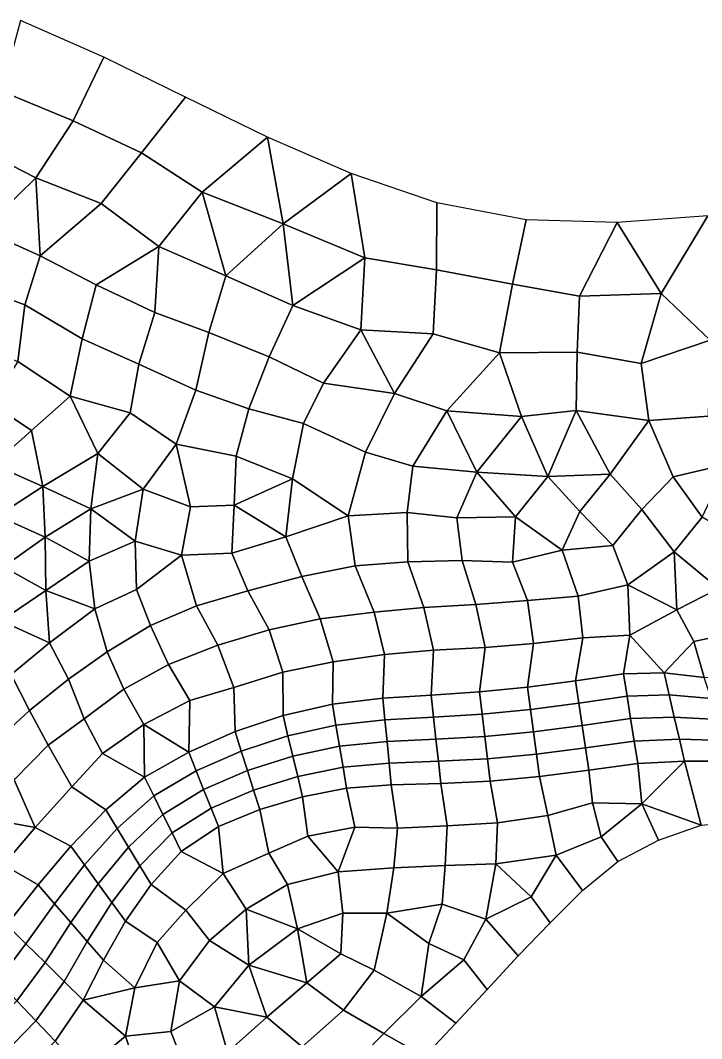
# Model space of a CAD drawing. Extents: x 391089 to 406232, y 6461839 to 6471033.
# Drawn here: x 402934.4 to 403158.8, y 6469639.5 to 6469975.2 of the extents above; entities that cross this region are included whole.
import ezdxf

# ---------------------------------------------------------------- set-up
doc = ezdxf.new("R2010")
doc.units = 0
for name, color, linetype in [('MESH_BOUND', 25, 'CONTINUOUS'), ('MESH_ELEMS', 18, 'CONTINUOUS'), ('MESH_NODES', 18, 'CONTINUOUS')]:
    doc.layers.add(name, color=color, linetype=linetype)

msp = doc.modelspace()

# ---------------------------------------------------------------- linework, layer by layer
at = {"layer": 'MESH_BOUND', "color": 25}
for points in [[(402961.826, 6469963.11, 1.913), (402934.37, 6469975.21, 1.259)], [(402988.803, 6469949.92, 2.274), (402961.826, 6469963.11, 1.913)], [(403015.752, 6469936.67, 3.528), (402988.803, 6469949.92, 2.274)], [(403043.316, 6469924.76, 2.623), (403015.752, 6469936.67, 3.528)], [(403071.546, 6469915.02, 1.934), (403043.316, 6469924.76, 2.623)], [(403101.063, 6469909.5, 1.546), (403071.546, 6469915.02, 1.934)], [(403160.836, 6469910.73, 2.144), (403130.979, 6469908.62, 1.627)], [(403130.979, 6469908.62, 1.627), (403101.063, 6469909.5, 1.546)], [(403144.625, 6469704.94, 2.711), (403158.653, 6469709.86, 2.245)], [(403158.653, 6469709.86, 2.245), (403173.715, 6469711.33, 1.731)], [(403131.236, 6469697.89, 2.357), (403144.625, 6469704.94, 2.711)], [(403119.624, 6469688.42, 2.355), (403131.236, 6469697.89, 2.357)], [(403108.924, 6469677.72, 2.33), (403119.624, 6469688.42, 2.355)], [(403098.402, 6469666.85, 2.294), (403108.924, 6469677.72, 2.33)], [(403088.13, 6469655.74, 2.411), (403098.402, 6469666.85, 2.294)], [(403077.858, 6469644.63, 2.543), (403088.13, 6469655.74, 2.411)], [(403067.491, 6469633.6, 2.358), (403077.858, 6469644.63, 2.543)]]:
    msp.add_polyline3d(points, dxfattribs=at)
at = {"layer": 'MESH_ELEMS', "color": 178}
for points in [[(402961.826, 6469963.11, 1.913), (402934.37, 6469975.21, 1.259), (402928.104, 6469951.86, 1.368), (402951.775, 6469942.07, 1.492)], [(402961.826, 6469963.11, 1.913), (402951.775, 6469942.07, 1.492), (402974.247, 6469931.58, 1.833), (402988.803, 6469949.92, 2.274)], [(402939.44, 6469923.32, 1.722), (402951.775, 6469942.07, 1.492), (402928.104, 6469951.86, 1.368), (402919.72, 6469933.4, 1.523)], [(402994.243, 6469918.6, 1.79), (403015.752, 6469936.67, 3.528), (402988.803, 6469949.92, 2.274), (402974.247, 6469931.58, 1.833)], [(402960.963, 6469914.8, 1.216), (402974.247, 6469931.58, 1.833), (402951.775, 6469942.07, 1.492), (402939.44, 6469923.32, 1.722)], [(403015.752, 6469936.67, 3.528), (402994.243, 6469918.6, 1.79), (403020.971, 6469908.14, 1.15), (403015.752, 6469936.67, 3.528)], [(403020.971, 6469908.14, 1.15), (403043.316, 6469924.76, 2.623), (403015.752, 6469936.67, 3.528), (403020.971, 6469908.14, 1.15)], [(402921.884, 6469906.14, 1.341), (402939.44, 6469923.32, 1.722), (402919.72, 6469933.4, 1.523), (402906.905, 6469914.74, 1.592)], [(402974.247, 6469931.58, 1.833), (402960.963, 6469914.8, 1.216), (402979.94, 6469900.61, 1.322), (402994.243, 6469918.6, 1.79)], [(403020.971, 6469908.14, 1.15), (403047.875, 6469896.92, -0.018), (403043.316, 6469924.76, 2.623), (403020.971, 6469908.14, 1.15)], [(403047.875, 6469896.92, -0.018), (403071.526, 6469892.94, 0.908), (403071.546, 6469915.02, 1.934), (403043.316, 6469924.76, 2.623)], [(402921.884, 6469906.14, 1.341), (402940.886, 6469897.61, 1.249), (402939.44, 6469923.32, 1.722), (402921.884, 6469906.14, 1.341)], [(402939.44, 6469923.32, 1.722), (402940.886, 6469897.61, 1.249), (402960.963, 6469914.8, 1.216), (402939.44, 6469923.32, 1.722)], [(403002.038, 6469891, 0.885), (402994.243, 6469918.6, 1.79), (402979.94, 6469900.61, 1.322), (403002.038, 6469891, 0.885)], [(402994.243, 6469918.6, 1.79), (403002.038, 6469891, 0.885), (403020.971, 6469908.14, 1.15), (402994.243, 6469918.6, 1.79)], [(402959.32, 6469888.06, 0.801), (402979.94, 6469900.61, 1.322), (402960.963, 6469914.8, 1.216), (402940.886, 6469897.61, 1.249)], [(403071.526, 6469892.94, 0.908), (403096.558, 6469888.21, 1.296), (403101.063, 6469909.5, 1.546), (403071.546, 6469915.02, 1.934)], [(403145.544, 6469885.16, 1.171), (403160.836, 6469910.73, 2.144), (403130.979, 6469908.62, 1.627), (403145.544, 6469885.16, 1.171)], [(403145.544, 6469885.16, 1.171), (403161.689, 6469869.79, 1.574), (403176.325, 6469890.06, 1.577), (403160.836, 6469910.73, 2.144)], [(403002.038, 6469891, 0.885), (403024.189, 6469881.25, 1.013), (403020.971, 6469908.14, 1.15), (403002.038, 6469891, 0.885)], [(403047.875, 6469896.92, -0.018), (403020.971, 6469908.14, 1.15), (403024.189, 6469881.25, 1.013), (403047.875, 6469896.92, -0.018)], [(403118.595, 6469884.31, 1.555), (403130.979, 6469908.62, 1.627), (403101.063, 6469909.5, 1.546), (403096.558, 6469888.21, 1.296)], [(403130.979, 6469908.62, 1.627), (403118.595, 6469884.31, 1.555), (403145.544, 6469885.16, 1.171), (403130.979, 6469908.62, 1.627)], [(402940.886, 6469897.61, 1.249), (402921.884, 6469906.14, 1.341), (402918.75, 6469887.75, 1.63), (402935.84, 6469881.47, 1.341)], [(402959.32, 6469888.06, 0.801), (402940.886, 6469897.61, 1.249), (402935.84, 6469881.47, 1.341), (402954.706, 6469870.28, 1.554)], [(402979.94, 6469900.61, 1.322), (402959.32, 6469888.06, 0.801), (402978.67, 6469878.95, 1.162), (402979.94, 6469900.61, 1.322)], [(402978.67, 6469878.95, 1.162), (402996.424, 6469872.35, 1.419), (403002.038, 6469891, 0.885), (402979.94, 6469900.61, 1.322)], [(403047.875, 6469896.92, -0.018), (403024.189, 6469881.25, 1.013), (403046.578, 6469873.18, 1.102), (403047.875, 6469896.92, -0.018)], [(403071.526, 6469892.94, 0.908), (403047.875, 6469896.92, -0.018), (403046.578, 6469873.18, 1.102), (403070.344, 6469871.88, 1.326)], [(402996.424, 6469872.35, 1.419), (403016.334, 6469864.25, 1.436), (403024.189, 6469881.25, 1.013), (403002.038, 6469891, 0.885)], [(403096.558, 6469888.21, 1.296), (403071.526, 6469892.94, 0.908), (403070.344, 6469871.88, 1.326), (403092.233, 6469865.63, 1.696)], [(402935.84, 6469881.47, 1.341), (402918.75, 6469887.75, 1.63), (402917.585, 6469868.78, 2.089), (402933.564, 6469862.79, 1.954)], [(402978.67, 6469878.95, 1.162), (402959.32, 6469888.06, 0.801), (402954.706, 6469870.28, 1.554), (402973.454, 6469861.92, 1.266)], [(403096.558, 6469888.21, 1.296), (403092.233, 6469865.63, 1.696), (403117.862, 6469865.81, 1.641), (403118.595, 6469884.31, 1.555)], [(403138.86, 6469862.06, 1.692), (403145.544, 6469885.16, 1.171), (403118.595, 6469884.31, 1.555), (403117.862, 6469865.81, 1.641)], [(403161.689, 6469869.79, 1.574), (403145.544, 6469885.16, 1.171), (403138.86, 6469862.06, 1.692), (403161.689, 6469869.79, 1.574)], [(402954.706, 6469870.28, 1.554), (402935.84, 6469881.47, 1.341), (402933.564, 6469862.79, 1.954), (402950.828, 6469851.38, 1.958)], [(403034.189, 6469855.56, 1.584), (403046.578, 6469873.18, 1.102), (403024.189, 6469881.25, 1.013), (403016.334, 6469864.25, 1.436)], [(402973.454, 6469861.92, 1.266), (402992.142, 6469853.28, 1.727), (402996.424, 6469872.35, 1.419), (402978.67, 6469878.95, 1.162)], [(403016.334, 6469864.25, 1.436), (402996.424, 6469872.35, 1.419), (402992.142, 6469853.28, 1.727), (403009.649, 6469847.15, 1.771)], [(403046.578, 6469873.18, 1.102), (403034.189, 6469855.56, 1.584), (403057.66, 6469852.2, 1.414), (403046.578, 6469873.18, 1.102)], [(403057.66, 6469852.2, 1.414), (403070.344, 6469871.88, 1.326), (403046.578, 6469873.18, 1.102), (403057.66, 6469852.2, 1.414)], [(403074.863, 6469846.44, 1.789), (403092.233, 6469865.63, 1.696), (403070.344, 6469871.88, 1.326), (403057.66, 6469852.2, 1.414)], [(402973.454, 6469861.92, 1.266), (402954.706, 6469870.28, 1.554), (402950.828, 6469851.38, 1.958), (402970.526, 6469845.85, 1.568)], [(403161.09, 6469844.68, 1.905), (403161.689, 6469869.79, 1.574), (403138.86, 6469862.06, 1.692), (403141.388, 6469843.32, 1.958)], [(403016.334, 6469864.25, 1.436), (403009.649, 6469847.15, 1.771), (403027.617, 6469842.33, 1.592), (403034.189, 6469855.56, 1.584)], [(403074.863, 6469846.44, 1.789), (403099.478, 6469844.64, 1.683), (403092.233, 6469865.63, 1.696), (403074.863, 6469846.44, 1.789)], [(403117.862, 6469865.81, 1.641), (403092.233, 6469865.63, 1.696), (403099.478, 6469844.64, 1.683), (403117.459, 6469846.59, 1.692)], [(403138.86, 6469862.06, 1.692), (403117.862, 6469865.81, 1.641), (403117.459, 6469846.59, 1.692), (403141.388, 6469843.32, 1.958)], [(402938.025, 6469840, 1.717), (402950.828, 6469851.38, 1.958), (402933.564, 6469862.79, 1.954), (402924.656, 6469848.89, 1.724)], [(402992.142, 6469853.28, 1.727), (402973.454, 6469861.92, 1.266), (402970.526, 6469845.85, 1.568), (402985.749, 6469835.48, 1.452)], [(403048.064, 6469832.83, 1.813), (403057.66, 6469852.2, 1.414), (403034.189, 6469855.56, 1.584), (403027.617, 6469842.33, 1.592)], [(402938.025, 6469840, 1.717), (402941.802, 6469821.6, 1.478), (402959.918, 6469832.46, 1.433), (402950.828, 6469851.38, 1.958)], [(402970.526, 6469845.85, 1.568), (402950.828, 6469851.38, 1.958), (402959.918, 6469832.46, 1.433), (402970.526, 6469845.85, 1.568)], [(402985.749, 6469835.48, 1.452), (403005.489, 6469831.58, 1.664), (403009.649, 6469847.15, 1.771), (402992.142, 6469853.28, 1.727)], [(403063.661, 6469828.22, 1.865), (403074.863, 6469846.44, 1.789), (403057.66, 6469852.2, 1.414), (403048.064, 6469832.83, 1.813)], [(402924.656, 6469848.89, 1.724), (402911.241, 6469837.57, 1.752), (402925.442, 6469828.76, 1.636), (402938.025, 6469840, 1.717)], [(403005.489, 6469831.58, 1.664), (403024.039, 6469824.07, 1.765), (403027.617, 6469842.33, 1.592), (403009.649, 6469847.15, 1.771)], [(402974.874, 6469820.67, 2.033), (402985.749, 6469835.48, 1.452), (402970.526, 6469845.85, 1.568), (402959.918, 6469832.46, 1.433)], [(403063.661, 6469828.22, 1.865), (403084.781, 6469826.23, 1.966), (403074.863, 6469846.44, 1.789), (403063.661, 6469828.22, 1.865)], [(403084.781, 6469826.23, 1.966), (403099.478, 6469844.64, 1.683), (403074.863, 6469846.44, 1.789), (403084.781, 6469826.23, 1.966)], [(403099.478, 6469844.64, 1.683), (403084.781, 6469826.23, 1.966), (403108.109, 6469824.79, 1.901), (403099.478, 6469844.64, 1.683)], [(403099.478, 6469844.64, 1.683), (403108.109, 6469824.79, 1.901), (403117.459, 6469846.59, 1.692), (403099.478, 6469844.64, 1.683)], [(403108.109, 6469824.79, 1.901), (403128.715, 6469825.62, 2.085), (403117.459, 6469846.59, 1.692), (403108.109, 6469824.79, 1.901)], [(403141.388, 6469843.32, 1.958), (403117.459, 6469846.59, 1.692), (403128.715, 6469825.62, 2.085), (403141.388, 6469843.32, 1.958)], [(403149.43, 6469824.77, 2.044), (403167.244, 6469828.95, 1.996), (403161.09, 6469844.68, 1.905), (403141.388, 6469843.32, 1.958)], [(403048.064, 6469832.83, 1.813), (403027.617, 6469842.33, 1.592), (403024.039, 6469824.07, 1.765), (403042.334, 6469811.86, 1.821)], [(403149.43, 6469824.77, 2.044), (403141.388, 6469843.32, 1.958), (403128.715, 6469825.62, 2.085), (403139.133, 6469813.92, 2.11)], [(402938.025, 6469840, 1.717), (402925.442, 6469828.76, 1.636), (402941.802, 6469821.6, 1.478), (402938.025, 6469840, 1.717)], [(402974.874, 6469820.67, 2.033), (402990.454, 6469814.81, 1.445), (402985.749, 6469835.48, 1.452), (402974.874, 6469820.67, 2.033)], [(402990.454, 6469814.81, 1.445), (403004.831, 6469815.39, 1.723), (403005.489, 6469831.58, 1.664), (402985.749, 6469835.48, 1.452)], [(402941.802, 6469821.6, 1.478), (402957.532, 6469814.14, 1.26), (402959.918, 6469832.46, 1.433), (402941.802, 6469821.6, 1.478)], [(402974.874, 6469820.67, 2.033), (402959.918, 6469832.46, 1.433), (402957.532, 6469814.14, 1.26), (402974.874, 6469820.67, 2.033)], [(403004.831, 6469815.39, 1.723), (403024.039, 6469824.07, 1.765), (403005.489, 6469831.58, 1.664), (403004.831, 6469815.39, 1.723)], [(403061.767, 6469812.96, 1.927), (403063.661, 6469828.22, 1.865), (403048.064, 6469832.83, 1.813), (403042.334, 6469811.86, 1.821)], [(402926.822, 6469811.9, 1.419), (402941.802, 6469821.6, 1.478), (402925.442, 6469828.76, 1.636), (402926.822, 6469811.9, 1.419)], [(403078.185, 6469811.25, 2.056), (403084.781, 6469826.23, 1.966), (403063.661, 6469828.22, 1.865), (403061.767, 6469812.96, 1.927)], [(403149.43, 6469824.77, 2.044), (403158.992, 6469811.41, 2.093), (403167.244, 6469828.95, 1.996), (403149.43, 6469824.77, 2.044)], [(403021.838, 6469804.91, 1.722), (403024.039, 6469824.07, 1.765), (403004.831, 6469815.39, 1.723), (403021.838, 6469804.91, 1.722)], [(403021.838, 6469804.91, 1.722), (403042.334, 6469811.86, 1.821), (403024.039, 6469824.07, 1.765), (403021.838, 6469804.91, 1.722)], [(403097.467, 6469811.5, 1.672), (403084.781, 6469826.23, 1.966), (403078.185, 6469811.25, 2.056), (403097.467, 6469811.5, 1.672)], [(403097.467, 6469811.5, 1.672), (403108.109, 6469824.79, 1.901), (403084.781, 6469826.23, 1.966), (403097.467, 6469811.5, 1.672)], [(403118.658, 6469813.26, 2.014), (403108.109, 6469824.79, 1.901), (403097.467, 6469811.5, 1.672), (403112.883, 6469800.54, 2.177)], [(403108.109, 6469824.79, 1.901), (403118.658, 6469813.26, 2.014), (403128.715, 6469825.62, 2.085), (403108.109, 6469824.79, 1.901)], [(403118.658, 6469813.26, 2.014), (403129.594, 6469802.15, 2.238), (403139.133, 6469813.92, 2.11), (403128.715, 6469825.62, 2.085)], [(403158.992, 6469811.41, 2.093), (403149.43, 6469824.77, 2.044), (403139.133, 6469813.92, 2.11), (403149.757, 6469800.04, 1.987)], [(402941.802, 6469821.6, 1.478), (402926.822, 6469811.9, 1.419), (402942.594, 6469804.84, 1.758), (402941.802, 6469821.6, 1.478)], [(402957.532, 6469814.14, 1.26), (402941.802, 6469821.6, 1.478), (402942.594, 6469804.84, 1.758), (402957.532, 6469814.14, 1.26)], [(402974.874, 6469820.67, 2.033), (402957.532, 6469814.14, 1.26), (402972.157, 6469803.53, 1.456), (402974.874, 6469820.67, 2.033)], [(402990.454, 6469814.81, 1.445), (402974.874, 6469820.67, 2.033), (402972.157, 6469803.53, 1.456), (402987.418, 6469798.88, 1.673)], [(402942.594, 6469804.84, 1.758), (402957.035, 6469796.93, 1.718), (402957.532, 6469814.14, 1.26), (402942.594, 6469804.84, 1.758)], [(402957.532, 6469814.14, 1.26), (402957.035, 6469796.93, 1.718), (402972.157, 6469803.53, 1.456), (402957.532, 6469814.14, 1.26)], [(403004.074, 6469799.55, 1.651), (403004.831, 6469815.39, 1.723), (402990.454, 6469814.81, 1.445), (402987.418, 6469798.88, 1.673)], [(403004.831, 6469815.39, 1.723), (403004.074, 6469799.55, 1.651), (403021.838, 6469804.91, 1.722), (403004.831, 6469815.39, 1.723)], [(403149.757, 6469800.04, 1.987), (403139.133, 6469813.92, 2.11), (403129.594, 6469802.15, 2.238), (403134.524, 6469789.11, 1.951)], [(402926.822, 6469811.9, 1.419), (402928.834, 6469795.1, 1.625), (402942.594, 6469804.84, 1.758), (402926.822, 6469811.9, 1.419)], [(403042.334, 6469811.86, 1.821), (403021.838, 6469804.91, 1.722), (403027.049, 6469791.85, 2.075), (403044.696, 6469795.37, 1.922)], [(403044.696, 6469795.37, 1.922), (403062.038, 6469796.66, 2.091), (403061.767, 6469812.96, 1.927), (403042.334, 6469811.86, 1.821)], [(403062.038, 6469796.66, 2.091), (403079.968, 6469797.19, 2.082), (403078.185, 6469811.25, 2.056), (403061.767, 6469812.96, 1.927)], [(403097.467, 6469811.5, 1.672), (403078.185, 6469811.25, 2.056), (403079.968, 6469797.19, 2.082), (403096.464, 6469796.6, 2.142)], [(403096.464, 6469796.6, 2.142), (403112.883, 6469800.54, 2.177), (403097.467, 6469811.5, 1.672), (403096.464, 6469796.6, 2.142)], [(403112.883, 6469800.54, 2.177), (403129.594, 6469802.15, 2.238), (403118.658, 6469813.26, 2.014), (403112.883, 6469800.54, 2.177)], [(403170.799, 6469804.47, 1.848), (403158.992, 6469811.41, 2.093), (403149.757, 6469800.04, 1.987), (403164.42, 6469787.95, 1.436)], [(402942.594, 6469804.84, 1.758), (402928.834, 6469795.1, 1.625), (402942.711, 6469787.26, 1.912), (402942.594, 6469804.84, 1.758)], [(402942.711, 6469787.26, 1.912), (402957.035, 6469796.93, 1.718), (402942.594, 6469804.84, 1.758), (402942.711, 6469787.26, 1.912)], [(402972.685, 6469787.58, 2.037), (402972.157, 6469803.53, 1.456), (402957.035, 6469796.93, 1.718), (402958.902, 6469781.22, 2.17)], [(402972.157, 6469803.53, 1.456), (402972.685, 6469787.58, 2.037), (402987.418, 6469798.88, 1.673), (402972.157, 6469803.53, 1.456)], [(403021.838, 6469804.91, 1.722), (403004.074, 6469799.55, 1.651), (403009.366, 6469787.13, 1.943), (403027.049, 6469791.85, 2.075)], [(403101.406, 6469783.93, 2.219), (403118.094, 6469785.41, 2.02), (403112.883, 6469800.54, 2.177), (403096.464, 6469796.6, 2.142)], [(403129.594, 6469802.15, 2.238), (403112.883, 6469800.54, 2.177), (403118.094, 6469785.41, 2.02), (403134.524, 6469789.11, 1.951)], [(403149.757, 6469800.04, 1.987), (403134.524, 6469789.11, 1.951), (403150.672, 6469780.9, 1.441), (403149.757, 6469800.04, 1.987)], [(403149.757, 6469800.04, 1.987), (403150.672, 6469780.9, 1.441), (403164.42, 6469787.95, 1.436), (403149.757, 6469800.04, 1.987)], [(402942.711, 6469787.26, 1.912), (402958.902, 6469781.22, 2.17), (402957.035, 6469796.93, 1.718), (402942.711, 6469787.26, 1.912)], [(402992.435, 6469782.25, 1.913), (402987.418, 6469798.88, 1.673), (402972.685, 6469787.58, 2.037), (402977.276, 6469775.7, 2.069)], [(402992.435, 6469782.25, 1.913), (403009.366, 6469787.13, 1.943), (403004.074, 6469799.55, 1.651), (402987.418, 6469798.88, 1.673)], [(403050.937, 6469780.07, 2.091), (403067.255, 6469781.7, 2.214), (403062.038, 6469796.66, 2.091), (403044.696, 6469795.37, 1.922)], [(403067.255, 6469781.7, 2.214), (403084.43, 6469782.67, 2.437), (403079.968, 6469797.19, 2.082), (403062.038, 6469796.66, 2.091)], [(403096.464, 6469796.6, 2.142), (403079.968, 6469797.19, 2.082), (403084.43, 6469782.67, 2.437), (403101.406, 6469783.93, 2.219)], [(402942.711, 6469787.26, 1.912), (402928.834, 6469795.1, 1.625), (402928.037, 6469777.26, 1.891), (402942.711, 6469787.26, 1.912)], [(403033.159, 6469777.95, 2.245), (403050.937, 6469780.07, 2.091), (403044.696, 6469795.37, 1.922), (403027.049, 6469791.85, 2.075)], [(403027.049, 6469791.85, 2.075), (403009.366, 6469787.13, 1.943), (403016.351, 6469774.34, 2.297), (403033.159, 6469777.95, 2.245)], [(402942.711, 6469787.26, 1.912), (402928.037, 6469777.26, 1.891), (402943.991, 6469770.01, 2.039), (402942.711, 6469787.26, 1.912)], [(402958.902, 6469781.22, 2.17), (402942.711, 6469787.26, 1.912), (402943.991, 6469770.01, 2.039), (402958.902, 6469781.22, 2.17)], [(402958.902, 6469781.22, 2.17), (402963.019, 6469767.02, 2.503), (402977.276, 6469775.7, 2.069), (402972.685, 6469787.58, 2.037)], [(403009.366, 6469787.13, 1.943), (402992.435, 6469782.25, 1.913), (402999.399, 6469769.28, 2.27), (403016.351, 6469774.34, 2.297)], [(403119.695, 6469771.66, 1.477), (403135.178, 6469772.55, 1.443), (403134.524, 6469789.11, 1.951), (403118.094, 6469785.41, 2.02)], [(403134.524, 6469789.11, 1.951), (403135.178, 6469772.55, 1.443), (403150.672, 6469780.9, 1.441), (403134.524, 6469789.11, 1.951)], [(403156.265, 6469770.48, 1.264), (403168.477, 6469773.11, 1.395), (403164.42, 6469787.95, 1.436), (403150.672, 6469780.9, 1.441)], [(403101.406, 6469783.93, 2.219), (403084.43, 6469782.67, 2.437), (403087.521, 6469768.43, 1.719), (403103.455, 6469769.82, 1.829)], [(403103.455, 6469769.82, 1.829), (403119.695, 6469771.66, 1.477), (403118.094, 6469785.41, 2.02), (403101.406, 6469783.93, 2.219)], [(402963.019, 6469767.02, 2.503), (402958.902, 6469781.22, 2.17), (402943.991, 6469770.01, 2.039), (402950.209, 6469758.06, 2.42)], [(402983.14, 6469762.88, 2.388), (402999.399, 6469769.28, 2.27), (402992.435, 6469782.25, 1.913), (402977.276, 6469775.7, 2.069)], [(403037.407, 6469763.75, 2.309), (403054.367, 6469766.22, 2.163), (403050.937, 6469780.07, 2.091), (403033.159, 6469777.95, 2.245)], [(403067.255, 6469781.7, 2.214), (403050.937, 6469780.07, 2.091), (403054.367, 6469766.22, 2.163), (403070.526, 6469767.61, 2.232)], [(403084.43, 6469782.67, 2.437), (403067.255, 6469781.7, 2.214), (403070.526, 6469767.61, 2.232), (403087.521, 6469768.43, 1.719)], [(403156.265, 6469770.48, 1.264), (403150.672, 6469780.9, 1.441), (403135.178, 6469772.55, 1.443), (403146.442, 6469760.11, 1.016)], [(402943.991, 6469770.01, 2.039), (402928.037, 6469777.26, 1.891), (402931.286, 6469759.61, 2.186), (402943.991, 6469770.01, 2.039)], [(403020.822, 6469760.35, 2.401), (403037.407, 6469763.75, 2.309), (403033.159, 6469777.95, 2.245), (403016.351, 6469774.34, 2.297)], [(402963.019, 6469767.02, 2.503), (402968.416, 6469754.78, 2.451), (402983.14, 6469762.88, 2.388), (402977.276, 6469775.7, 2.069)], [(403004.707, 6469755.28, 2.54), (403020.822, 6469760.35, 2.401), (403016.351, 6469774.34, 2.297), (402999.399, 6469769.28, 2.27)], [(403168.477, 6469773.11, 1.395), (403156.265, 6469770.48, 1.264), (403159.708, 6469758.53, 1.044), (403173.001, 6469758.73, 1.026)], [(402931.286, 6469759.61, 2.186), (402937.378, 6469747.67, 2.369), (402950.209, 6469758.06, 2.42), (402943.991, 6469770.01, 2.039)], [(403101.47, 6469755.42, 1.068), (403103.455, 6469769.82, 1.829), (403087.521, 6469768.43, 1.719), (403085.606, 6469753.86, 0.973)], [(403117.279, 6469757.52, 0.987), (403119.695, 6469771.66, 1.477), (403103.455, 6469769.82, 1.829), (403101.47, 6469755.42, 1.068)], [(403133.059, 6469759.83, 1.2), (403135.178, 6469772.55, 1.443), (403119.695, 6469771.66, 1.477), (403117.279, 6469757.52, 0.987)], [(403133.059, 6469759.83, 1.2), (403146.442, 6469760.11, 1.016), (403135.178, 6469772.55, 1.443), (403133.059, 6469759.83, 1.2)], [(403156.265, 6469770.48, 1.264), (403146.442, 6469760.11, 1.016), (403159.708, 6469758.53, 1.044), (403156.265, 6469770.48, 1.264)], [(402968.416, 6469754.78, 2.451), (402963.019, 6469767.02, 2.503), (402950.209, 6469758.06, 2.42), (402955.392, 6469744.96, 2.558)], [(402990.189, 6469751.03, 2.243), (403004.707, 6469755.28, 2.54), (402999.399, 6469769.28, 2.27), (402983.14, 6469762.88, 2.388)], [(403069.695, 6469752.78, 1.046), (403070.526, 6469767.61, 2.232), (403054.367, 6469766.22, 2.163), (403053.782, 6469751.72, 1.383)], [(403085.606, 6469753.86, 0.973), (403087.521, 6469768.43, 1.719), (403070.526, 6469767.61, 2.232), (403069.695, 6469752.78, 1.046)], [(403037.179, 6469749.79, 2.179), (403037.407, 6469763.75, 2.309), (403020.822, 6469760.35, 2.401), (403020.918, 6469746.09, 2.496)], [(403037.407, 6469763.75, 2.309), (403037.179, 6469749.79, 2.179), (403053.782, 6469751.72, 1.383), (403054.367, 6469766.22, 2.163)], [(402975.092, 6469743.05, 2.758), (402990.189, 6469751.03, 2.243), (402983.14, 6469762.88, 2.388), (402968.416, 6469754.78, 2.451)], [(403020.918, 6469746.09, 2.496), (403020.822, 6469760.35, 2.401), (403004.707, 6469755.28, 2.54), (403005.118, 6469740.76, 2.686)], [(403133.059, 6469759.83, 1.2), (403117.279, 6469757.52, 0.987), (403118.365, 6469750.14, -0.1), (403134.242, 6469752.43, 0.757)], [(403146.442, 6469760.11, 1.016), (403133.059, 6469759.83, 1.2), (403134.242, 6469752.43, 0.757), (403148.127, 6469752.83, 0.748)], [(403159.708, 6469758.53, 1.044), (403146.442, 6469760.11, 1.016), (403148.127, 6469752.83, 0.748), (403161.927, 6469751.63, 1.118)], [(402919.903, 6469750.27, 2.172), (402925.341, 6469736.58, 2.176), (402937.378, 6469747.67, 2.369), (402931.286, 6469759.61, 2.186)], [(402937.378, 6469747.67, 2.369), (402943.524, 6469736.33, 2.468), (402955.392, 6469744.96, 2.558), (402950.209, 6469758.06, 2.42)], [(403117.279, 6469757.52, 0.987), (403101.47, 6469755.42, 1.068), (403102.462, 6469748.04, -0.1), (403118.365, 6469750.14, -0.1)], [(402955.392, 6469744.96, 2.558), (402961.387, 6469733.51, 2.64), (402975.092, 6469743.05, 2.758), (402968.416, 6469754.78, 2.451)], [(403005.118, 6469740.76, 2.686), (403004.707, 6469755.28, 2.54), (402990.189, 6469751.03, 2.243), (402989.865, 6469733.95, 2.624)], [(403085.606, 6469753.86, 0.973), (403069.695, 6469752.78, 1.046), (403070.493, 6469745.5, 0.64), (403086.502, 6469746.51, 0.896)], [(403101.47, 6469755.42, 1.068), (403085.606, 6469753.86, 0.973), (403086.502, 6469746.51, 0.896), (403102.462, 6469748.04, -0.1)], [(402990.189, 6469751.03, 2.243), (402975.092, 6469743.05, 2.758), (402989.865, 6469733.95, 2.624), (402990.189, 6469751.03, 2.243)], [(403037.179, 6469749.79, 2.179), (403020.918, 6469746.09, 2.496), (403022.531, 6469739.39, -0.1), (403038.344, 6469742.86, -0.1)], [(403053.782, 6469751.72, 1.383), (403037.179, 6469749.79, 2.179), (403038.344, 6469742.86, -0.1), (403054.48, 6469744.58, 0.72)], [(403069.695, 6469752.78, 1.046), (403053.782, 6469751.72, 1.383), (403054.48, 6469744.58, 0.72), (403070.493, 6469745.5, 0.64)], [(403118.365, 6469750.14, -0.1), (403102.462, 6469748.04, -0.1), (403103.454, 6469740.66, -0.1), (403119.451, 6469742.76, -0.1)], [(403134.242, 6469752.43, 0.757), (403118.365, 6469750.14, -0.1), (403119.451, 6469742.76, -0.1), (403135.426, 6469745.03, -0.1)], [(403148.127, 6469752.83, 0.748), (403134.242, 6469752.43, 0.757), (403135.426, 6469745.03, -0.1), (403149.812, 6469745.55, -0.1)], [(403161.927, 6469751.63, 1.118), (403148.127, 6469752.83, 0.748), (403149.812, 6469745.55, -0.1), (403164.146, 6469744.74, -0.1)], [(402925.341, 6469736.58, 2.176), (402932.358, 6469724.81, 2.224), (402943.524, 6469736.33, 2.468), (402937.378, 6469747.67, 2.369)], [(403086.502, 6469746.51, 0.896), (403070.493, 6469745.5, 0.64), (403071.291, 6469738.23, -0.1), (403087.398, 6469739.16, -0.1)], [(403102.462, 6469748.04, -0.1), (403086.502, 6469746.51, 0.896), (403087.398, 6469739.16, -0.1), (403103.454, 6469740.66, -0.1)], [(402943.524, 6469736.33, 2.468), (402951.311, 6469722.53, 2.538), (402961.387, 6469733.51, 2.64), (402955.392, 6469744.96, 2.558)], [(402975.092, 6469743.05, 2.758), (402961.387, 6469733.51, 2.64), (402975.313, 6469725.73, 2.575), (402975.092, 6469743.05, 2.758)], [(402989.865, 6469733.95, 2.624), (402975.092, 6469743.05, 2.758), (402975.313, 6469725.73, 2.575), (402989.865, 6469733.95, 2.624)], [(403020.918, 6469746.09, 2.496), (403005.118, 6469740.76, 2.686), (403007.148, 6469734.33, -0.1), (403022.531, 6469739.39, -0.1)], [(403054.48, 6469744.58, 0.72), (403038.344, 6469742.86, -0.1), (403039.509, 6469735.93, -0.1), (403055.178, 6469737.44, -0.1)], [(403070.493, 6469745.5, 0.64), (403054.48, 6469744.58, 0.72), (403055.178, 6469737.44, -0.1), (403071.291, 6469738.23, -0.1)], [(403135.426, 6469745.03, -0.1), (403119.451, 6469742.76, -0.1), (403120.538, 6469735.38, 0.924), (403136.609, 6469737.62, 0.917)], [(403149.812, 6469745.55, -0.1), (403135.426, 6469745.03, -0.1), (403136.609, 6469737.62, 0.917), (403151.497, 6469738.28, 1.054)], [(403164.146, 6469744.74, -0.1), (403149.812, 6469745.55, -0.1), (403151.497, 6469738.28, 1.054), (403166.366, 6469737.85, 1.246)], [(403005.118, 6469740.76, 2.686), (402989.865, 6469733.95, 2.624), (402992.305, 6469727.82, 0.758), (403007.148, 6469734.33, -0.1)], [(403038.344, 6469742.86, -0.1), (403022.531, 6469739.39, -0.1), (403024.145, 6469732.69, -0.1), (403039.509, 6469735.93, -0.1)], [(403103.454, 6469740.66, -0.1), (403087.398, 6469739.16, -0.1), (403088.294, 6469731.81, 0.124), (403104.445, 6469733.28, 0.317)], [(403119.451, 6469742.76, -0.1), (403103.454, 6469740.66, -0.1), (403104.445, 6469733.28, 0.317), (403120.538, 6469735.38, 0.924)], [(402932.358, 6469724.81, 2.224), (402939.292, 6469709.11, 2.617), (402951.311, 6469722.53, 2.538), (402943.524, 6469736.33, 2.468)], [(403022.531, 6469739.39, -0.1), (403007.148, 6469734.33, -0.1), (403009.179, 6469727.91, -0.1), (403024.145, 6469732.69, -0.1)], [(403055.178, 6469737.44, -0.1), (403039.509, 6469735.93, -0.1), (403040.674, 6469729, 1.799), (403055.876, 6469730.3, -0.1)], [(403071.291, 6469738.23, -0.1), (403055.178, 6469737.44, -0.1), (403055.876, 6469730.3, -0.1), (403072.089, 6469730.96, 0.884)], [(403087.398, 6469739.16, -0.1), (403071.291, 6469738.23, -0.1), (403072.089, 6469730.96, 0.884), (403088.294, 6469731.81, 0.124)], [(403136.609, 6469737.62, 0.917), (403120.538, 6469735.38, 0.924), (403121.624, 6469728, 1.405), (403137.793, 6469730.22, 1.429)], [(403151.497, 6469738.28, 1.054), (403136.609, 6469737.62, 0.917), (403137.793, 6469730.22, 1.429), (403153.181, 6469731, 1.334)], [(403166.366, 6469737.85, 1.246), (403151.497, 6469738.28, 1.054), (403153.181, 6469731, 1.334), (403168.585, 6469730.95, 1.234)], [(402962.567, 6469714.99, 2.428), (402975.313, 6469725.73, 2.575), (402961.387, 6469733.51, 2.64), (402951.311, 6469722.53, 2.538)], [(402989.865, 6469733.95, 2.624), (402975.313, 6469725.73, 2.575), (402978.323, 6469719.6, 0.873), (402992.305, 6469727.82, 0.758)], [(403007.148, 6469734.33, -0.1), (402992.305, 6469727.82, 0.758), (402994.746, 6469721.69, -0.1), (403009.179, 6469727.91, -0.1)], [(403039.509, 6469735.93, -0.1), (403024.145, 6469732.69, -0.1), (403025.758, 6469725.98, 1.233), (403040.674, 6469729, 1.799)], [(403104.445, 6469733.28, 0.317), (403088.294, 6469731.81, 0.124), (403089.191, 6469724.45, 1.771), (403105.437, 6469725.9, 1.493)], [(403120.538, 6469735.38, 0.924), (403104.445, 6469733.28, 0.317), (403105.437, 6469725.9, 1.493), (403121.624, 6469728, 1.405)], [(403024.145, 6469732.69, -0.1), (403009.179, 6469727.91, -0.1), (403011.21, 6469721.48, 1.033), (403025.758, 6469725.98, 1.233)], [(403055.876, 6469730.3, -0.1), (403040.674, 6469729, 1.799), (403041.839, 6469722.07, 1.044), (403056.574, 6469723.16, 1.131)], [(403072.089, 6469730.96, 0.884), (403055.876, 6469730.3, -0.1), (403056.574, 6469723.16, 1.131), (403072.887, 6469723.69, 1.771)], [(403088.294, 6469731.81, 0.124), (403072.089, 6469730.96, 0.884), (403072.887, 6469723.69, 1.771), (403089.191, 6469724.45, 1.771)], [(403137.793, 6469730.22, 1.429), (403121.624, 6469728, 1.405), (403122.895, 6469717.22, 1.472), (403139.17, 6469716.92, 1.721)], [(403137.793, 6469730.22, 1.429), (403139.17, 6469716.92, 1.721), (403153.181, 6469731, 1.334), (403137.793, 6469730.22, 1.429)], [(403139.17, 6469716.92, 1.721), (403158.653, 6469709.86, 2.245), (403153.181, 6469731, 1.334), (403139.17, 6469716.92, 1.721)], [(403168.585, 6469730.95, 1.234), (403153.181, 6469731, 1.334), (403158.653, 6469709.86, 2.245), (403173.715, 6469711.33, 1.731)], [(402992.305, 6469727.82, 0.758), (402978.323, 6469719.6, 0.873), (402981.333, 6469713.47, -0.1), (402994.746, 6469721.69, -0.1)], [(403009.179, 6469727.91, -0.1), (402994.746, 6469721.69, -0.1), (402997.186, 6469715.56, 0.584), (403011.21, 6469721.48, 1.033)], [(403040.674, 6469729, 1.799), (403025.758, 6469725.98, 1.233), (403027.372, 6469719.28, 0.971), (403041.839, 6469722.07, 1.044)], [(403108.166, 6469713.08, 1.585), (403122.895, 6469717.22, 1.472), (403121.624, 6469728, 1.405), (403105.437, 6469725.9, 1.493)], [(402921.726, 6469712.35, 2.354), (402939.292, 6469709.11, 2.617), (402932.358, 6469724.81, 2.224), (402921.726, 6469712.35, 2.354)], [(402975.313, 6469725.73, 2.575), (402962.567, 6469714.99, 2.428), (402966.292, 6469708.82, -0.1), (402978.323, 6469719.6, 0.873)], [(403025.758, 6469725.98, 1.233), (403011.21, 6469721.48, 1.033), (403013.241, 6469715.06, 0.813), (403027.372, 6469719.28, 0.971)], [(403044.543, 6469709.25, 1.224), (403058.637, 6469708.88, 1.667), (403056.574, 6469723.16, 1.131), (403041.839, 6469722.07, 1.044)], [(403058.637, 6469708.88, 1.667), (403074.973, 6469709.71, 1.839), (403072.887, 6469723.69, 1.771), (403056.574, 6469723.16, 1.131)], [(403089.191, 6469724.45, 1.771), (403072.887, 6469723.69, 1.771), (403074.973, 6469709.71, 1.839), (403091.609, 6469710.7, 1.771)], [(403105.437, 6469725.9, 1.493), (403089.191, 6469724.45, 1.771), (403091.609, 6469710.7, 1.771), (403108.166, 6469713.08, 1.585)], [(402950.982, 6469702.98, 2.316), (402962.567, 6469714.99, 2.428), (402951.311, 6469722.53, 2.538), (402939.292, 6469709.11, 2.617)], [(402978.323, 6469719.6, 0.873), (402966.292, 6469708.82, -0.1), (402970.016, 6469702.65, -0.1), (402981.333, 6469713.47, -0.1)], [(402994.746, 6469721.69, -0.1), (402981.333, 6469713.47, -0.1), (402984.343, 6469707.34, 0.83), (402997.186, 6469715.56, 0.584)], [(403011.21, 6469721.48, 1.033), (402997.186, 6469715.56, 0.584), (402999.627, 6469709.43, 1.471), (403013.241, 6469715.06, 0.813)], [(403044.543, 6469709.25, 1.224), (403041.839, 6469722.07, 1.044), (403027.372, 6469719.28, 0.971), (403029.073, 6469706.27, 1.031)], [(403029.073, 6469706.27, 1.031), (403027.372, 6469719.28, 0.971), (403013.241, 6469715.06, 0.813), (403016.261, 6469700.64, 0.748)], [(403125.701, 6469706.11, 1.766), (403122.895, 6469717.22, 1.472), (403108.166, 6469713.08, 1.585), (403110.923, 6469700.01, 1.794)], [(403125.701, 6469706.11, 1.766), (403139.17, 6469716.92, 1.721), (403122.895, 6469717.22, 1.472), (403125.701, 6469706.11, 1.766)], [(403125.701, 6469706.11, 1.766), (403131.236, 6469697.89, 2.357), (403144.625, 6469704.94, 2.711), (403139.17, 6469716.92, 1.721)], [(403144.625, 6469704.94, 2.711), (403158.653, 6469709.86, 2.245), (403139.17, 6469716.92, 1.721), (403144.625, 6469704.94, 2.711)], [(402962.567, 6469714.99, 2.428), (402950.982, 6469702.98, 2.316), (402955.501, 6469696.8, 2.023), (402966.292, 6469708.82, -0.1)], [(402981.333, 6469713.47, -0.1), (402970.016, 6469702.65, -0.1), (402973.741, 6469696.49, 0.896), (402984.343, 6469707.34, 0.83)], [(402997.186, 6469715.56, 0.584), (402984.343, 6469707.34, 0.83), (402987.352, 6469701.21, 1.32), (402999.627, 6469709.43, 1.471)], [(402999.627, 6469709.43, 1.471), (403001.195, 6469693.98, 0.555), (403016.261, 6469700.64, 0.748), (403013.241, 6469715.06, 0.813)], [(403108.166, 6469713.08, 1.585), (403091.609, 6469710.7, 1.771), (403091.039, 6469697.13, 1.604), (403110.923, 6469700.01, 1.794)], [(402928.764, 6469696.86, 2.608), (402939.292, 6469709.11, 2.617), (402921.726, 6469712.35, 2.354), (402928.764, 6469696.86, 2.608)], [(403001.195, 6469693.98, 0.555), (402999.627, 6469709.43, 1.471), (402987.352, 6469701.21, 1.32), (403001.195, 6469693.98, 0.555)], [(403074.309, 6469696.64, 1.684), (403074.973, 6469709.71, 1.839), (403058.637, 6469708.88, 1.667), (403057.431, 6469695.86, 1.438)], [(403091.039, 6469697.13, 1.604), (403091.609, 6469710.7, 1.771), (403074.973, 6469709.71, 1.839), (403074.309, 6469696.64, 1.684)], [(402940.216, 6469690.2, 2.215), (402950.982, 6469702.98, 2.316), (402939.292, 6469709.11, 2.617), (402928.764, 6469696.86, 2.608)], [(402966.292, 6469708.82, -0.1), (402955.501, 6469696.8, 2.023), (402960.02, 6469690.61, -0.1), (402970.016, 6469702.65, -0.1)], [(402984.343, 6469707.34, 0.83), (402973.741, 6469696.49, 0.896), (402977.466, 6469690.32, 0.961), (402987.352, 6469701.21, 1.32)], [(403029.073, 6469706.27, 1.031), (403016.261, 6469700.64, 0.748), (403022.379, 6469690.4, 1.755), (403039.118, 6469694.56, 1.105)], [(403029.073, 6469706.27, 1.031), (403039.118, 6469694.56, 1.105), (403044.543, 6469709.25, 1.224), (403029.073, 6469706.27, 1.031)], [(403044.543, 6469709.25, 1.224), (403039.118, 6469694.56, 1.105), (403057.431, 6469695.86, 1.438), (403058.637, 6469708.88, 1.667)], [(403110.923, 6469700.01, 1.794), (403119.624, 6469688.42, 2.355), (403131.236, 6469697.89, 2.357), (403125.701, 6469706.11, 1.766)], [(402950.982, 6469702.98, 2.316), (402940.216, 6469690.2, 2.215), (402945.595, 6469684.01, 1.666), (402955.501, 6469696.8, 2.023)], [(402970.016, 6469702.65, -0.1), (402960.02, 6469690.61, -0.1), (402964.539, 6469684.42, 0.701), (402973.741, 6469696.49, 0.896)], [(402988.915, 6469681.87, 1.198), (403001.195, 6469693.98, 0.555), (402987.352, 6469701.21, 1.32), (402977.466, 6469690.32, 0.961)], [(403008.814, 6469682.24, 1.64), (403022.379, 6469690.4, 1.755), (403016.261, 6469700.64, 0.748), (403001.195, 6469693.98, 0.555)], [(403110.923, 6469700.01, 1.794), (403091.039, 6469697.13, 1.604), (403102.616, 6469686.32, 2.036), (403110.923, 6469700.01, 1.794)], [(403102.616, 6469686.32, 2.036), (403108.924, 6469677.72, 2.33), (403119.624, 6469688.42, 2.355), (403110.923, 6469700.01, 1.794)], [(402929.916, 6469677.04, 1.826), (402940.216, 6469690.2, 2.215), (402928.764, 6469696.86, 2.608), (402919.587, 6469683.99, 2.451)], [(402955.501, 6469696.8, 2.023), (402945.595, 6469684.01, 1.666), (402950.973, 6469677.81, -0.1), (402960.02, 6469690.61, -0.1)], [(402973.741, 6469696.49, 0.896), (402964.539, 6469684.42, 0.701), (402969.058, 6469678.23, 0.729), (402977.466, 6469690.32, 0.961)], [(403055.142, 6469680.95, 1.639), (403073.394, 6469683.91, 1.724), (403074.309, 6469696.64, 1.684), (403057.431, 6469695.86, 1.438)], [(403091.039, 6469697.13, 1.604), (403074.309, 6469696.64, 1.684), (403073.394, 6469683.91, 1.724), (403087.69, 6469678.92, 1.945)], [(403091.039, 6469697.13, 1.604), (403087.69, 6469678.92, 1.945), (403102.616, 6469686.32, 2.036), (403091.039, 6469697.13, 1.604)], [(402988.915, 6469681.87, 1.198), (402996.667, 6469671.88, 1.27), (403008.814, 6469682.24, 1.64), (403001.195, 6469693.98, 0.555)], [(403040.616, 6469680.88, 1.718), (403039.118, 6469694.56, 1.105), (403022.379, 6469690.4, 1.755), (403025.683, 6469675.75, 1.935)], [(403055.142, 6469680.95, 1.639), (403057.431, 6469695.86, 1.438), (403039.118, 6469694.56, 1.105), (403040.616, 6469680.88, 1.718)], [(402940.216, 6469690.2, 2.215), (402929.916, 6469677.04, 1.826), (402936.206, 6469670.83, 1.176), (402945.595, 6469684.01, 1.666)], [(402960.02, 6469690.61, -0.1), (402950.973, 6469677.81, -0.1), (402956.352, 6469671.61, -0.1), (402964.539, 6469684.42, 0.701)], [(402969.058, 6469678.23, 0.729), (402979.42, 6469671.2, 1.221), (402988.915, 6469681.87, 1.198), (402977.466, 6469690.32, 0.961)], [(403025.683, 6469675.75, 1.935), (403022.379, 6469690.4, 1.755), (403008.814, 6469682.24, 1.64), (403025.683, 6469675.75, 1.935)], [(403087.69, 6469678.92, 1.945), (403098.402, 6469666.85, 2.294), (403108.924, 6469677.72, 2.33), (403102.616, 6469686.32, 2.036)], [(402945.595, 6469684.01, 1.666), (402936.206, 6469670.83, 1.176), (402942.496, 6469664.63, -0.1), (402950.973, 6469677.81, -0.1)], [(402964.539, 6469684.42, 0.701), (402956.352, 6469671.61, -0.1), (402961.731, 6469665.41, 0.719), (402969.058, 6469678.23, 0.729)], [(403068.982, 6469670.95, 1.824), (403073.394, 6469683.91, 1.724), (403055.142, 6469680.95, 1.639), (403068.982, 6469670.95, 1.824)], [(403073.394, 6469683.91, 1.724), (403068.982, 6469670.95, 1.824), (403080.483, 6469665.47, 2.168), (403087.69, 6469678.92, 1.945)], [(402996.667, 6469671.88, 1.27), (402988.915, 6469681.87, 1.198), (402979.42, 6469671.2, 1.221), (402986.762, 6469658.59, 1.243)], [(402996.667, 6469671.88, 1.27), (403009.65, 6469663.72, 1.661), (403008.814, 6469682.24, 1.64), (402996.667, 6469671.88, 1.27)], [(403008.814, 6469682.24, 1.64), (403009.65, 6469663.72, 1.661), (403025.683, 6469675.75, 1.935), (403008.814, 6469682.24, 1.64)], [(403039.968, 6469667.54, 1.865), (403040.616, 6469680.88, 1.718), (403025.683, 6469675.75, 1.935), (403039.968, 6469667.54, 1.865)], [(403055.142, 6469680.95, 1.639), (403040.616, 6469680.88, 1.718), (403039.968, 6469667.54, 1.865), (403050.99, 6469662.06, 1.755)], [(403050.99, 6469662.06, 1.755), (403066.444, 6469653.39, 2.276), (403068.982, 6469670.95, 1.824), (403055.142, 6469680.95, 1.639)], [(402929.916, 6469677.04, 1.826), (402920.624, 6469665.36, 1.642), (402926.913, 6469658.7, 1.222), (402936.206, 6469670.83, 1.176)], [(402950.973, 6469677.81, -0.1), (402942.496, 6469664.63, -0.1), (402948.785, 6469658.42, -0.1), (402956.352, 6469671.61, -0.1)], [(402961.731, 6469665.41, 0.719), (402972.03, 6469656.25, 1.311), (402979.42, 6469671.2, 1.221), (402969.058, 6469678.23, 0.729)], [(403080.483, 6469665.47, 2.168), (403088.13, 6469655.74, 2.411), (403098.402, 6469666.85, 2.294), (403087.69, 6469678.92, 1.945)], [(403028.721, 6469657.97, 1.898), (403025.683, 6469675.75, 1.935), (403009.65, 6469663.72, 1.661), (403028.721, 6469657.97, 1.898)], [(403025.683, 6469675.75, 1.935), (403028.721, 6469657.97, 1.898), (403039.968, 6469667.54, 1.865), (403025.683, 6469675.75, 1.935)], [(402936.206, 6469670.83, 1.176), (402926.913, 6469658.7, 1.222), (402933.202, 6469652.03, -0.1), (402942.496, 6469664.63, -0.1)], [(402956.352, 6469671.61, -0.1), (402948.785, 6469658.42, -0.1), (402955.075, 6469652.22, 1.014), (402961.731, 6469665.41, 0.719)], [(402972.03, 6469656.25, 1.311), (402986.762, 6469658.59, 1.243), (402979.42, 6469671.2, 1.221), (402972.03, 6469656.25, 1.311)], [(402986.762, 6469658.59, 1.243), (402998.278, 6469650.07, 1.605), (403009.65, 6469663.72, 1.661), (402996.667, 6469671.88, 1.27)], [(403066.444, 6469653.39, 2.276), (403080.483, 6469665.47, 2.168), (403068.982, 6469670.95, 1.824), (403066.444, 6469653.39, 2.276)], [(403039.968, 6469667.54, 1.865), (403028.721, 6469657.97, 1.898), (403040.847, 6469648.88, 1.745), (403050.99, 6469662.06, 1.755)], [(402942.496, 6469664.63, -0.1), (402933.202, 6469652.03, -0.1), (402939.491, 6469645.37, -0.1), (402948.785, 6469658.42, -0.1)], [(402955.075, 6469652.22, 1.014), (402972.03, 6469656.25, 1.311), (402961.731, 6469665.41, 0.719), (402955.075, 6469652.22, 1.014)], [(402998.278, 6469650.07, 1.605), (403015.59, 6469646.64, 1.874), (403009.65, 6469663.72, 1.661), (402998.278, 6469650.07, 1.605)], [(403015.59, 6469646.64, 1.874), (403028.721, 6469657.97, 1.898), (403009.65, 6469663.72, 1.661), (403015.59, 6469646.64, 1.874)], [(403066.444, 6469653.39, 2.276), (403077.858, 6469644.63, 2.543), (403088.13, 6469655.74, 2.411), (403080.483, 6469665.47, 2.168)], [(403050.99, 6469662.06, 1.755), (403040.847, 6469648.88, 1.745), (403054.105, 6469641.19, 2.067), (403066.444, 6469653.39, 2.276)], [(402948.785, 6469658.42, -0.1), (402939.491, 6469645.37, -0.1), (402945.78, 6469638.71, 1.274), (402955.075, 6469652.22, 1.014)], [(402955.075, 6469652.22, 1.014), (402968.998, 6469640.36, 1.158), (402972.03, 6469656.25, 1.311), (402955.075, 6469652.22, 1.014)], [(402972.03, 6469656.25, 1.311), (402968.998, 6469640.36, 1.158), (402983.99, 6469641.94, 1.408), (402986.762, 6469658.59, 1.243)], [(402983.99, 6469641.94, 1.408), (402998.278, 6469650.07, 1.605), (402986.762, 6469658.59, 1.243), (402983.99, 6469641.94, 1.408)], [(403027.235, 6469636.81, 1.903), (403040.847, 6469648.88, 1.745), (403028.721, 6469657.97, 1.898), (403015.59, 6469646.64, 1.874)], [(403067.491, 6469633.6, 2.358), (403077.858, 6469644.63, 2.543), (403066.444, 6469653.39, 2.276), (403054.105, 6469641.19, 2.067)], [(402933.202, 6469652.03, -0.1), (402922.289, 6469640.86, -0.1), (402928.331, 6469633.93, -0.1), (402939.491, 6469645.37, -0.1)], [(402968.998, 6469640.36, 1.158), (402955.075, 6469652.22, 1.014), (402945.78, 6469638.71, 1.274), (402955, 6469628.68, 1.301)], [(403002.613, 6469635.11, 1.889), (402998.278, 6469650.07, 1.605), (402983.99, 6469641.94, 1.408), (402989.86, 6469626.6, 1.765)], [(403002.613, 6469635.11, 1.889), (403015.59, 6469646.64, 1.874), (402998.278, 6469650.07, 1.605), (403002.613, 6469635.11, 1.889)], [(403015.59, 6469646.64, 1.874), (403002.613, 6469635.11, 1.889), (403014.911, 6469624.49, 1.82), (403027.235, 6469636.81, 1.903)], [(403040.611, 6469627.47, 1.957), (403054.105, 6469641.19, 2.067), (403040.847, 6469648.88, 1.745), (403027.235, 6469636.81, 1.903)], [(402939.491, 6469645.37, -0.1), (402928.331, 6469633.93, -0.1), (402934.374, 6469627.01, 1.276), (402945.78, 6469638.71, 1.274)], [(402968.998, 6469640.36, 1.158), (402955, 6469628.68, 1.301), (402975.35, 6469621.56, 1.523), (402968.998, 6469640.36, 1.158)], [(402975.35, 6469621.56, 1.523), (402989.86, 6469626.6, 1.765), (402983.99, 6469641.94, 1.408), (402968.998, 6469640.36, 1.158)], [(403057.1, 6469622.6, 2.183), (403067.491, 6469633.6, 2.358), (403054.105, 6469641.19, 2.067), (403040.611, 6469627.47, 1.957)]]:
    msp.add_3dface(points, dxfattribs=at)
at = {"layer": 'MESH_NODES', "color": 18}
for p in [(402961.826, 6469963.11, 1.913), (402988.803, 6469949.92, 2.274), (402951.775, 6469942.07, 1.492), (403015.752, 6469936.67, 3.528), (402974.247, 6469931.58, 1.833), (403043.316, 6469924.76, 2.623), (402939.44, 6469923.32, 1.722), (402994.243, 6469918.6, 1.79), (402960.963, 6469914.8, 1.216), (403071.546, 6469915.02, 1.934), (403020.971, 6469908.14, 1.15), (403101.063, 6469909.5, 1.546), (403130.979, 6469908.62, 1.627), (402940.886, 6469897.61, 1.249), (402979.94, 6469900.61, 1.322), (403047.875, 6469896.92, -0.018), (403002.038, 6469891, 0.885), (403071.526, 6469892.94, 0.908), (402959.32, 6469888.06, 0.801), (403096.558, 6469888.21, 1.296), (403118.595, 6469884.31, 1.555), (403145.544, 6469885.16, 1.171), (402935.84, 6469881.47, 1.341), (403024.189, 6469881.25, 1.013), (402978.67, 6469878.95, 1.162), (402996.424, 6469872.35, 1.419), (403046.578, 6469873.18, 1.102), (403070.344, 6469871.88, 1.326), (402954.706, 6469870.28, 1.554), (403016.334, 6469864.25, 1.436), (403092.233, 6469865.63, 1.696), (403117.862, 6469865.81, 1.641), (402973.454, 6469861.92, 1.266), (403138.86, 6469862.06, 1.692), (403034.189, 6469855.56, 1.584), (402950.828, 6469851.38, 1.958), (402992.142, 6469853.28, 1.727), (403057.66, 6469852.2, 1.414), (403009.649, 6469847.15, 1.771), (402970.526, 6469845.85, 1.568), (403074.863, 6469846.44, 1.789), (403099.478, 6469844.64, 1.683), (403117.459, 6469846.59, 1.692), (403027.617, 6469842.33, 1.592), (403141.388, 6469843.32, 1.958), (402938.025, 6469840, 1.717), (402985.749, 6469835.48, 1.452), (402959.918, 6469832.46, 1.433), (403005.489, 6469831.58, 1.664), (403048.064, 6469832.83, 1.813), (403063.661, 6469828.22, 1.865), (403024.039, 6469824.07, 1.765), (403084.781, 6469826.23, 1.966), (403108.109, 6469824.79, 1.901), (403128.715, 6469825.62, 2.085), (403149.43, 6469824.77, 2.044), (402941.802, 6469821.6, 1.478), (402974.874, 6469820.67, 2.033), (402957.532, 6469814.14, 1.26), (402990.454, 6469814.81, 1.445), (403004.831, 6469815.39, 1.723), (403139.133, 6469813.92, 2.11), (403042.334, 6469811.86, 1.821), (403061.767, 6469812.96, 1.927), (403078.185, 6469811.25, 2.056), (403097.467, 6469811.5, 1.672), (403118.658, 6469813.26, 2.014), (402942.594, 6469804.84, 1.758), (402972.157, 6469803.53, 1.456), (403021.838, 6469804.91, 1.722), (403112.883, 6469800.54, 2.177), (403129.594, 6469802.15, 2.238), (403149.757, 6469800.04, 1.987), (402957.035, 6469796.93, 1.718), (402987.418, 6469798.88, 1.673), (403004.074, 6469799.55, 1.651), (403062.038, 6469796.66, 2.091), (403079.968, 6469797.19, 2.082), (403096.464, 6469796.6, 2.142), (403044.696, 6469795.37, 1.922), (403027.049, 6469791.85, 2.075), (402942.711, 6469787.26, 1.912), (402972.685, 6469787.58, 2.037), (403009.366, 6469787.13, 1.943), (403134.524, 6469789.11, 1.951), (403101.406, 6469783.93, 2.219), (403118.094, 6469785.41, 2.02), (402958.902, 6469781.22, 2.17), (402992.435, 6469782.25, 1.913), (403050.937, 6469780.07, 2.091), (403067.255, 6469781.7, 2.214), (403084.43, 6469782.67, 2.437), (403150.672, 6469780.9, 1.441), (403033.159, 6469777.95, 2.245), (402977.276, 6469775.7, 2.069), (403016.351, 6469774.34, 2.297), (402943.991, 6469770.01, 2.039), (403103.455, 6469769.82, 1.829), (403119.695, 6469771.66, 1.477), (403135.178, 6469772.55, 1.443), (403156.265, 6469770.48, 1.264), (402963.019, 6469767.02, 2.503), (402999.399, 6469769.28, 2.27), (403070.526, 6469767.61, 2.232), (403087.521, 6469768.43, 1.719), (403037.407, 6469763.75, 2.309), (403054.367, 6469766.22, 2.163), (402983.14, 6469762.88, 2.388), (403020.822, 6469760.35, 2.401), (403133.059, 6469759.83, 1.2), (403146.442, 6469760.11, 1.016), (402950.209, 6469758.06, 2.42), (403117.279, 6469757.52, 0.987), (402968.416, 6469754.78, 2.451), (403004.707, 6469755.28, 2.54), (403085.606, 6469753.86, 0.973), (403101.47, 6469755.42, 1.068), (402990.189, 6469751.03, 2.243), (403037.179, 6469749.79, 2.179), (403053.782, 6469751.72, 1.383), (403069.695, 6469752.78, 1.046), (403118.365, 6469750.14, -0.1), (403134.242, 6469752.43, 0.757), (403148.127, 6469752.83, 0.748), (402937.378, 6469747.67, 2.369), (403086.502, 6469746.51, 0.896), (403102.462, 6469748.04, -0.1), (402955.392, 6469744.96, 2.558), (402975.092, 6469743.05, 2.758), (403020.918, 6469746.09, 2.496), (403054.48, 6469744.58, 0.72), (403070.493, 6469745.5, 0.64), (403135.426, 6469745.03, -0.1), (403149.812, 6469745.55, -0.1), (403005.118, 6469740.76, 2.686), (403038.344, 6469742.86, -0.1), (403103.454, 6469740.66, -0.1), (403119.451, 6469742.76, -0.1), (402943.524, 6469736.33, 2.468), (403022.531, 6469739.39, -0.1), (403055.178, 6469737.44, -0.1), (403071.291, 6469738.23, -0.1), (403087.398, 6469739.16, -0.1), (403136.609, 6469737.62, 0.917), (403151.497, 6469738.28, 1.054), (402961.387, 6469733.51, 2.64), (402989.865, 6469733.95, 2.624), (403007.148, 6469734.33, -0.1), (403039.509, 6469735.93, -0.1), (403104.445, 6469733.28, 0.317), (403120.538, 6469735.38, 0.924), (403024.145, 6469732.69, -0.1), (403055.876, 6469730.3, -0.1), (403072.089, 6469730.96, 0.884), (403088.294, 6469731.81, 0.124), (403137.793, 6469730.22, 1.429), (403153.181, 6469731, 1.334), (402992.305, 6469727.82, 0.758), (403009.179, 6469727.91, -0.1), (403040.674, 6469729, 1.799), (403121.624, 6469728, 1.405), (402975.313, 6469725.73, 2.575), (403025.758, 6469725.98, 1.233), (403056.574, 6469723.16, 1.131), (403072.887, 6469723.69, 1.771), (403089.191, 6469724.45, 1.771), (403105.437, 6469725.9, 1.493), (402951.311, 6469722.53, 2.538), (402978.323, 6469719.6, 0.873), (402994.746, 6469721.69, -0.1), (403011.21, 6469721.48, 1.033), (403041.839, 6469722.07, 1.044), (403027.372, 6469719.28, 0.971), (403122.895, 6469717.22, 1.472), (403139.17, 6469716.92, 1.721), (402962.567, 6469714.99, 2.428), (402981.333, 6469713.47, -0.1), (402997.186, 6469715.56, 0.584), (403013.241, 6469715.06, 0.813), (403108.166, 6469713.08, 1.585), (402999.627, 6469709.43, 1.471), (403074.973, 6469709.71, 1.839), (403091.609, 6469710.7, 1.771), (403158.653, 6469709.86, 2.245), (402939.292, 6469709.11, 2.617), (402966.292, 6469708.82, -0.1), (402984.343, 6469707.34, 0.83), (403029.073, 6469706.27, 1.031), (403044.543, 6469709.25, 1.224), (403058.637, 6469708.88, 1.667), (403125.701, 6469706.11, 1.766), (402950.982, 6469702.98, 2.316), (402970.016, 6469702.65, -0.1), (403144.625, 6469704.94, 2.711), (402987.352, 6469701.21, 1.32), (403016.261, 6469700.64, 0.748), (403110.923, 6469700.01, 1.794), (402955.501, 6469696.8, 2.023), (402973.741, 6469696.49, 0.896), (403074.309, 6469696.64, 1.684), (403091.039, 6469697.13, 1.604), (403131.236, 6469697.89, 2.357), (403001.195, 6469693.98, 0.555), (403039.118, 6469694.56, 1.105), (403057.431, 6469695.86, 1.438), (402940.216, 6469690.2, 2.215), (402960.02, 6469690.61, -0.1), (402977.466, 6469690.32, 0.961), (403022.379, 6469690.4, 1.755), (403102.616, 6469686.32, 2.036), (403119.624, 6469688.42, 2.355), (402945.595, 6469684.01, 1.666), (402964.539, 6469684.42, 0.701), (403073.394, 6469683.91, 1.724), (402988.915, 6469681.87, 1.198), (403008.814, 6469682.24, 1.64), (403040.616, 6469680.88, 1.718), (403055.142, 6469680.95, 1.639), (402950.973, 6469677.81, -0.1), (402969.058, 6469678.23, 0.729), (403087.69, 6469678.92, 1.945), (403108.924, 6469677.72, 2.33), (403025.683, 6469675.75, 1.935), (402936.206, 6469670.83, 1.176), (402956.352, 6469671.61, -0.1), (402979.42, 6469671.2, 1.221), (402996.667, 6469671.88, 1.27), (403068.982, 6469670.95, 1.824), (403039.968, 6469667.54, 1.865), (403098.402, 6469666.85, 2.294), (402942.496, 6469664.63, -0.1), (402961.731, 6469665.41, 0.719), (403009.65, 6469663.72, 1.661), (403080.483, 6469665.47, 2.168), (403050.99, 6469662.06, 1.755), (402948.785, 6469658.42, -0.1), (402972.03, 6469656.25, 1.311), (402986.762, 6469658.59, 1.243), (403028.721, 6469657.97, 1.898), (403088.13, 6469655.74, 2.411), (403066.444, 6469653.39, 2.276), (402955.075, 6469652.22, 1.014), (402998.278, 6469650.07, 1.605), (403015.59, 6469646.64, 1.874), (403040.847, 6469648.88, 1.745), (402939.491, 6469645.37, -0.1), (403077.858, 6469644.63, 2.543), (402968.998, 6469640.36, 1.158), (402983.99, 6469641.94, 1.408), (403054.105, 6469641.19, 2.067)]:
    msp.add_point(p, dxfattribs=at)

doc.saveas('drawing.dxf')
